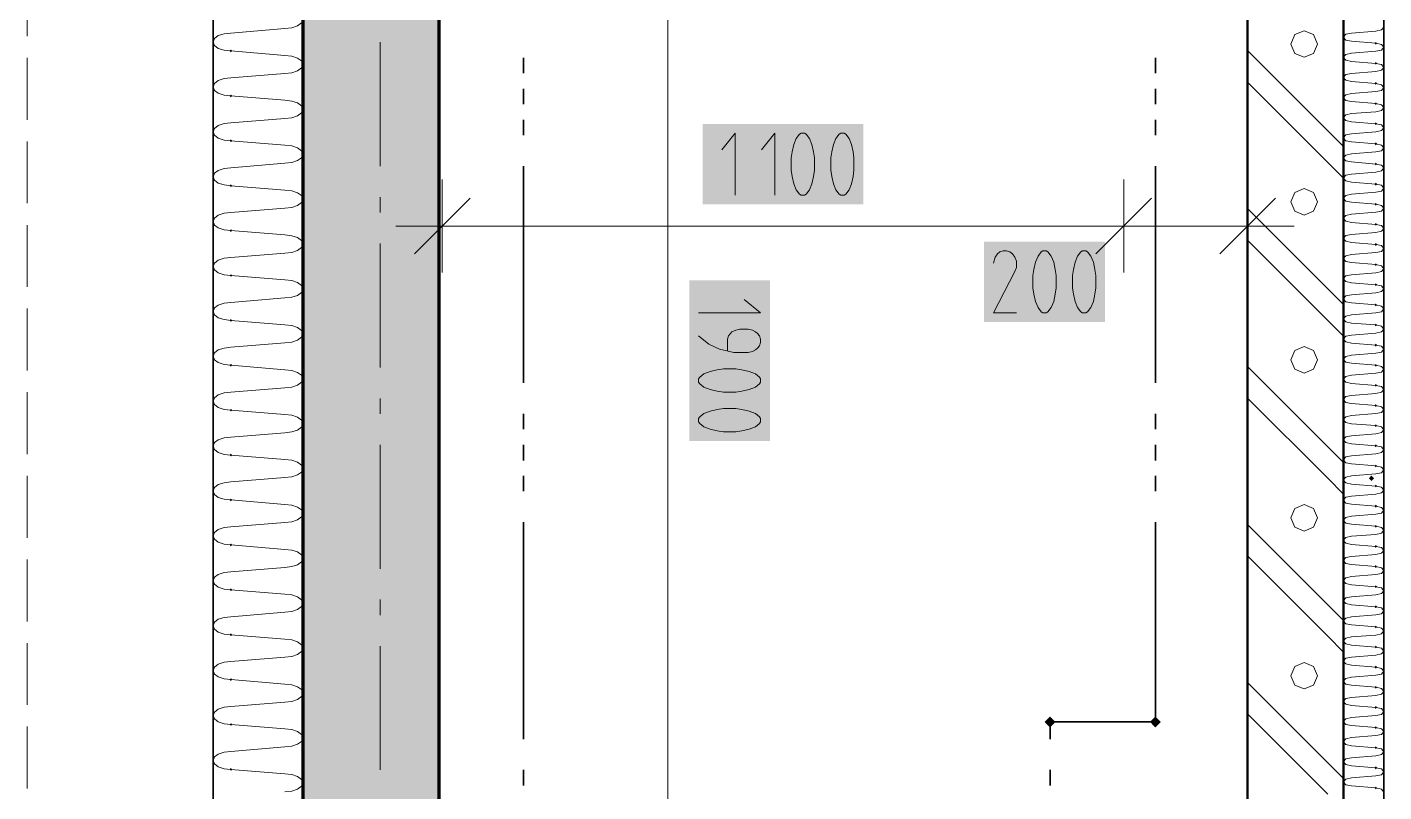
# Model space of a CAD drawing. Header units: millimetres. Extents: x 0 to 594, y 0 to 420.
# Drawn here: x 73.3 to 91.09, y 243.87 to 253.9 of the extents above; entities that cross this region are included whole.
import ezdxf

# ---------------------------------------------------------------- set-up
doc = ezdxf.new("R2010")
doc.units = ezdxf.units.MM
doc.header["$LTSCALE"] = 8
for name, color, linetype in [('PDF_CTU', 7, 'Continuous'), ('PDF_Dopravni znaceni', 7, 'Continuous'), ('PDF_Instalacni prizdivky', 7, 'Continuous'), ('PDF_Koty delkove', 7, 'Continuous'), ('PDF_Osy hlavni', 7, 'Continuous'), ('PDF_Pozarni useky', 3, 'Continuous'), ('PDF_Steny obvodove nosne', 7, 'Continuous'), ('PDF_Steny sendvic', 7, 'Continuous'), ('PDF_Zatepleni', 7, 'Continuous')]:
    doc.layers.add(name, color=color, linetype=linetype)

msp = doc.modelspace()

# ---------------------------------------------------------------- linework, layer by layer
at = {"layer": 'PDF_CTU', "lineweight": 9}
for points in [[(73.296, 254.597), (73.296, 253.785)], [(73.296, 253.5), (73.296, 252.688)], [(73.296, 252.403), (73.296, 251.591)], [(73.296, 251.306), (73.296, 250.494)], [(73.296, 250.209), (73.296, 249.397)], [(73.296, 249.112), (73.296, 248.299)], [(73.296, 248.015), (73.296, 247.202)], [(73.296, 246.918), (73.296, 246.105)], [(73.296, 245.821), (73.296, 245.008)], [(73.296, 244.724), (73.296, 243.911)]]:
    msp.add_lwpolyline(points, dxfattribs=at)
at = {"layer": 'PDF_Dopravni znaceni', "lineweight": 18, "transparency": 33554559}
msp.add_solid([(90.894, 247.982), (90.93, 248.019), (90.93, 247.946), (90.967, 247.982)], dxfattribs=at)
at = {"layer": 'PDF_Instalacni prizdivky', "lineweight": 50}
for points in [[(89.305, 274.393), (89.305, 258.14), (89.305, 257.246), (89.305, 243.596), (88.33, 243.596), (88.33, 242.336)], [(90.564, 243.596), (90.564, 274.393)]]:
    msp.add_lwpolyline(points, dxfattribs=at)
at = {"layer": 'PDF_Instalacni prizdivky', "lineweight": 9}
for points in [[(90.046, 253.507), (90.169, 253.558), (90.22, 253.681), (90.169, 253.804), (90.046, 253.855), (89.923, 253.804), (89.872, 253.681), (89.923, 253.558)], [(90.046, 249.362), (90.169, 249.413), (90.22, 249.537), (90.169, 249.66), (90.046, 249.711), (89.923, 249.66), (89.872, 249.537), (89.923, 249.413)], [(90.046, 247.29), (90.169, 247.341), (90.22, 247.464), (90.169, 247.587), (90.046, 247.638), (89.923, 247.587), (89.872, 247.464), (89.923, 247.341)], [(90.046, 245.218), (90.169, 245.269), (90.22, 245.392), (90.169, 245.515), (90.046, 245.566), (89.923, 245.515), (89.872, 245.392), (89.923, 245.269)]]:
    msp.add_lwpolyline(points, close=True, dxfattribs=at)
for points in [[(89.305, 253.594), (90.564, 252.334)], [(89.305, 253.179), (90.357, 252.127), (90.564, 251.92), (90.564, 251.92)], [(90.564, 252.334), (90.564, 252.334)], [(90.169, 251.486), (90.22, 251.609), (90.169, 251.732), (90.046, 251.783), (89.923, 251.732), (89.872, 251.609), (89.923, 251.486), (90.046, 251.435)], [(89.305, 251.521), (90.564, 250.262)], [(90.046, 251.435), (90.169, 251.486)], [(89.305, 251.107), (90.357, 250.055), (90.564, 249.847)], [(90.564, 250.262), (90.564, 250.262)], [(90.564, 249.847), (90.564, 249.847)], [(89.305, 249.449), (90.564, 248.19)], [(89.305, 249.035), (90.357, 247.982)], [(90.357, 247.982), (90.564, 247.775)], [(89.305, 247.377), (90.564, 246.117)], [(89.305, 246.963), (90.357, 245.91)], [(90.357, 245.91), (90.564, 245.703)], [(89.305, 245.305), (90.564, 244.045)], [(89.305, 244.89), (90.357, 243.838)]]:
    msp.add_lwpolyline(points, dxfattribs=at)
at = {"layer": 'PDF_Koty delkove', "lineweight": 18}
for points in [[(81.698, 301.251), (81.698, 300.214), (81.698, 299.265), (81.698, 295.887), (81.698, 294.709), (81.698, 293.49), (81.698, 293.084), (81.698, 275.246), (81.698, 274.393), (81.698, 258.14), (81.698, 257.246), (81.698, 241.806), (81.698, 223.603), (81.698, 213.852), (81.698, 212.186), (81.698, 211.495)], [(82.582, 251.698), (82.582, 252.511), (82.409, 252.294)], [(83.102, 251.698), (83.102, 252.511), (82.929, 252.294)], [(84.142, 252.024), (84.142, 252.186), (84.131, 252.267), (84.11, 252.362), (84.077, 252.443), (84.034, 252.498), (84.012, 252.511), (83.969, 252.511), (83.947, 252.498), (83.904, 252.443), (83.872, 252.362), (83.85, 252.267), (83.838, 252.186)], [(83.838, 252.186), (83.838, 252.024), (83.85, 251.943), (83.872, 251.847), (83.904, 251.766), (83.947, 251.712), (83.969, 251.698), (84.012, 251.698), (84.034, 251.712), (84.077, 251.766), (84.11, 251.847), (84.131, 251.943), (84.142, 252.024)], [(78.741, 250.682), (78.741, 251.292), (78.741, 251.901)], [(87.68, 250.682), (87.68, 251.292), (87.68, 251.901)], [(89.305, 250.682), (89.305, 251.292), (89.305, 251.901)], [(78.375, 250.926), (79.106, 251.657)], [(87.314, 250.926), (88.045, 251.657)], [(88.939, 250.926), (89.671, 251.657)], [(78.741, 251.292), (78.131, 251.292)], [(78.741, 251.292), (82.746, 251.292), (87.68, 251.292), (89.305, 251.292)], [(89.305, 251.292), (89.914, 251.292)], [(86.274, 250.154), (85.97, 250.154), (86.252, 250.696), (86.274, 250.75), (86.274, 250.832), (86.252, 250.885), (86.22, 250.926), (86.187, 250.954), (86.144, 250.967), (86.101, 250.967), (86.057, 250.954), (86.025, 250.926), (85.992, 250.885), (85.97, 250.805)], [(87.314, 250.642), (87.303, 250.723), (87.282, 250.818), (87.249, 250.899), (87.206, 250.954), (87.184, 250.967), (87.141, 250.967), (87.119, 250.954), (87.076, 250.899), (87.044, 250.818), (87.022, 250.723), (87.01, 250.642), (87.01, 250.48), (87.022, 250.399), (87.044, 250.303), (87.076, 250.222), (87.119, 250.168), (87.141, 250.154), (87.184, 250.154), (87.206, 250.168), (87.249, 250.222), (87.282, 250.303), (87.303, 250.399), (87.314, 250.48)], [(87.314, 250.48), (87.314, 250.642)], [(82.104, 250.155), (82.917, 250.155), (82.701, 250.327)], [(82.104, 249.851), (82.24, 249.742), (82.376, 249.677), (82.565, 249.634), (82.755, 249.634), (82.809, 249.646), (82.849, 249.667), (82.876, 249.688), (82.904, 249.721), (82.917, 249.764), (82.917, 249.807), (82.904, 249.851), (82.876, 249.883), (82.849, 249.905), (82.809, 249.927), (82.755, 249.938), (82.646, 249.938), (82.593, 249.927), (82.538, 249.905), (82.498, 249.851), (82.484, 249.807), (82.484, 249.656)], [(82.43, 249.114), (82.593, 249.114), (82.673, 249.125), (82.768, 249.147), (82.849, 249.179), (82.904, 249.222), (82.917, 249.244), (82.917, 249.287), (82.904, 249.309), (82.849, 249.352), (82.768, 249.385), (82.673, 249.407), (82.593, 249.418), (82.43, 249.418), (82.349, 249.407), (82.254, 249.385), (82.172, 249.352), (82.118, 249.309), (82.104, 249.287), (82.104, 249.244), (82.118, 249.222), (82.172, 249.179), (82.254, 249.147), (82.349, 249.125), (82.43, 249.114)]]:
    msp.add_lwpolyline(points, dxfattribs=at)
for points in [[(83.622, 252.024), (83.622, 252.186), (83.611, 252.267), (83.59, 252.362), (83.557, 252.443), (83.514, 252.498), (83.492, 252.511), (83.449, 252.511), (83.427, 252.498), (83.384, 252.443), (83.352, 252.362), (83.329, 252.267), (83.318, 252.186), (83.318, 252.024), (83.329, 251.943), (83.352, 251.847), (83.384, 251.766), (83.427, 251.712), (83.449, 251.698), (83.492, 251.698), (83.514, 251.712), (83.557, 251.766), (83.59, 251.847), (83.611, 251.943)], [(86.794, 250.48), (86.794, 250.642), (86.783, 250.723), (86.762, 250.818), (86.729, 250.899), (86.686, 250.954), (86.664, 250.967), (86.621, 250.967), (86.599, 250.954), (86.556, 250.899), (86.524, 250.818), (86.501, 250.723), (86.49, 250.642), (86.49, 250.48), (86.501, 250.399), (86.524, 250.303), (86.556, 250.222), (86.599, 250.168), (86.621, 250.154), (86.664, 250.154), (86.686, 250.168), (86.729, 250.222), (86.762, 250.303), (86.783, 250.399)], [(82.43, 248.594), (82.593, 248.594), (82.673, 248.605), (82.768, 248.627), (82.849, 248.659), (82.904, 248.702), (82.917, 248.724), (82.917, 248.767), (82.904, 248.789), (82.849, 248.832), (82.768, 248.865), (82.673, 248.887), (82.593, 248.898), (82.43, 248.898), (82.349, 248.887), (82.254, 248.865), (82.172, 248.832), (82.118, 248.789), (82.104, 248.767), (82.104, 248.724), (82.118, 248.702), (82.172, 248.659), (82.254, 248.627), (82.349, 248.605)]]:
    msp.add_lwpolyline(points, close=True, dxfattribs=at)
at = {"layer": 'PDF_Koty delkove', "color": 7, "lineweight": 18, "true_color": 0xffffff, "transparency": 33554559}
for points in [[(82.156, 251.576), (84.264, 251.576), (82.156, 252.633), (84.264, 252.633)], [(85.848, 250.032), (87.436, 250.032), (85.848, 251.088), (87.436, 251.088)], [(81.982, 250.58), (81.982, 248.473), (83.039, 250.58), (83.039, 248.473)]]:
    msp.add_solid(points, dxfattribs=at)
at = {"layer": 'PDF_Osy hlavni', "lineweight": 18}
for points in [[(77.928, 253.703), (77.928, 252.078)], [(77.928, 251.672), (77.928, 251.469)], [(77.928, 251.062), (77.928, 249.437)], [(77.928, 249.031), (77.928, 248.828)], [(77.928, 248.421), (77.928, 246.796)], [(77.928, 246.39), (77.928, 246.187)], [(77.928, 245.78), (77.928, 244.155)]]:
    msp.add_lwpolyline(points, dxfattribs=at)
at = {"layer": 'PDF_Pozarni useky', "lineweight": 35}
for points in [[(79.807, 253.5), (79.807, 253.297)], [(88.096, 253.5), (88.096, 253.297)], [(79.807, 253.094), (79.807, 252.891)], [(88.096, 253.094), (88.096, 252.891)], [(79.807, 252.688), (79.807, 252.485)], [(88.096, 252.688), (88.096, 252.485)], [(79.807, 252.078), (79.807, 249.234)], [(88.096, 252.078), (88.096, 249.234)], [(79.807, 248.828), (79.807, 248.625)], [(88.096, 248.828), (88.096, 248.625)], [(79.807, 248.421), (79.807, 248.218)], [(88.096, 248.421), (88.096, 248.218)], [(79.807, 248.015), (79.807, 247.812)], [(88.096, 248.015), (88.096, 247.812)], [(79.807, 247.406), (79.807, 244.561)], [(88.096, 247.406), (88.096, 244.785)], [(86.714, 244.561), (86.714, 244.785), (88.096, 244.785)], [(79.807, 244.155), (79.807, 243.952)], [(86.714, 244.155), (86.714, 243.952)]]:
    msp.add_lwpolyline(points, dxfattribs=at)
at = {"layer": 'PDF_Pozarni useky', "lineweight": 35, "transparency": 33554559}
for points in [[(86.643, 244.785), (86.714, 244.856), (86.714, 244.713), (86.785, 244.785)], [(86.714, 244.856), (86.785, 244.785), (86.643, 244.785), (86.714, 244.713)], [(88.096, 244.856), (88.167, 244.785), (88.025, 244.785), (88.096, 244.713)], [(88.025, 244.785), (88.096, 244.856), (88.096, 244.713), (88.167, 244.785)]]:
    msp.add_solid(points, dxfattribs=at)
at = {"layer": 'PDF_Steny obvodove nosne', "lineweight": 70}
msp.add_lwpolyline([(78.7, 241.806), (78.7, 257.246), (78.7, 258.14), (78.7, 264.235), (77.725, 264.235), (77.467, 264.235), (76.912, 264.235), (76.912, 241.806), (76.912, 241.806)], dxfattribs=at)
at = {"layer": 'PDF_Steny obvodove nosne', "color": 9, "lineweight": 9, "true_color": 0xc0c0c0, "transparency": 33554559}
msp.add_solid([(78.7, 241.806), (78.7, 264.235), (76.912, 241.806), (76.912, 264.235)], dxfattribs=at)
at = {"layer": 'PDF_Steny sendvic', "lineweight": 35}
msp.add_lwpolyline([(91.093, 242.336), (91.093, 286.176), (90.564, 286.176), (90.564, 242.336)], dxfattribs=at)
at = {"layer": 'PDF_Steny sendvic', "lineweight": 9}
for points in [[(90.564, 253.902), (90.564, 253.902)], [(90.564, 253.902), (90.564, 253.902)], [(90.67, 253.823), (90.595, 253.808), (90.565, 253.776)], [(90.987, 253.85), (90.67, 253.823)], [(90.987, 253.85), (91.062, 253.865), (91.093, 253.902)], [(90.564, 253.638), (90.564, 253.638)], [(90.564, 253.638), (90.564, 253.638)], [(90.565, 253.765), (90.595, 253.733), (90.67, 253.717)], [(90.67, 253.717), (90.987, 253.691)], [(90.67, 253.717), (90.67, 253.717)], [(91.093, 253.638), (91.062, 253.676), (90.987, 253.691)], [(90.987, 253.585), (91.062, 253.601), (91.093, 253.638)], [(90.67, 253.559), (90.595, 253.544), (90.565, 253.512)], [(90.565, 253.501), (90.595, 253.469), (90.67, 253.453)], [(90.987, 253.585), (90.67, 253.559)], [(90.67, 253.453), (90.987, 253.427)], [(90.67, 253.453), (90.67, 253.453)], [(91.093, 253.374), (91.062, 253.412), (90.987, 253.427)], [(90.564, 253.374), (90.564, 253.374)], [(90.564, 253.374), (90.564, 253.374)], [(90.67, 253.295), (90.595, 253.28), (90.565, 253.248)], [(90.987, 253.321), (90.67, 253.295)], [(90.987, 253.321), (91.062, 253.337), (91.093, 253.374)], [(90.564, 253.11), (90.564, 253.11)], [(90.564, 253.11), (90.564, 253.11)], [(90.565, 253.237), (90.595, 253.205), (90.67, 253.189)], [(90.67, 253.189), (90.987, 253.163)], [(90.67, 253.189), (90.67, 253.189)], [(91.093, 253.11), (91.062, 253.147), (90.987, 253.163)], [(90.987, 253.057), (91.062, 253.073), (91.093, 253.11)], [(90.67, 253.031), (90.595, 253.016), (90.565, 252.984)], [(90.565, 252.973), (90.595, 252.941), (90.67, 252.925)], [(90.987, 253.057), (90.67, 253.031)], [(90.67, 252.925), (90.987, 252.899)], [(90.67, 252.925), (90.67, 252.925)], [(91.093, 252.846), (91.062, 252.883), (90.987, 252.899)], [(90.564, 252.846), (90.564, 252.846)], [(90.564, 252.846), (90.564, 252.846)], [(90.67, 252.767), (90.595, 252.751), (90.565, 252.719)], [(90.987, 252.793), (90.67, 252.767)], [(90.987, 252.793), (91.062, 252.809), (91.093, 252.846)], [(90.564, 252.582), (90.564, 252.582)], [(90.564, 252.582), (90.564, 252.582)], [(90.565, 252.708), (90.595, 252.676), (90.67, 252.661)], [(90.67, 252.661), (90.987, 252.635)], [(90.67, 252.661), (90.67, 252.661)], [(91.093, 252.582), (91.062, 252.619), (90.987, 252.635)], [(90.987, 252.529), (91.062, 252.545), (91.093, 252.582)], [(90.67, 252.503), (90.595, 252.487), (90.565, 252.455)], [(90.565, 252.444), (90.595, 252.412), (90.67, 252.397)], [(90.987, 252.529), (90.67, 252.503)], [(90.67, 252.397), (90.987, 252.371)], [(90.67, 252.397), (90.67, 252.397)], [(91.093, 252.318), (91.062, 252.355), (90.987, 252.371)], [(90.564, 252.318), (90.564, 252.318)], [(90.564, 252.318), (90.564, 252.318)], [(90.67, 252.239), (90.595, 252.223), (90.565, 252.191)], [(90.987, 252.265), (90.67, 252.239)], [(90.987, 252.265), (91.062, 252.28), (91.093, 252.318)], [(90.564, 252.054), (90.564, 252.054)], [(90.564, 252.054), (90.564, 252.054)], [(90.565, 252.18), (90.595, 252.148), (90.67, 252.133)], [(90.67, 252.133), (90.987, 252.106)], [(90.67, 252.133), (90.67, 252.133)], [(91.093, 252.054), (91.062, 252.091), (90.987, 252.106)], [(90.987, 252.001), (91.062, 252.016), (91.093, 252.054)], [(90.67, 251.975), (90.595, 251.959), (90.565, 251.927)], [(90.565, 251.916), (90.595, 251.884), (90.67, 251.869)], [(90.987, 252.001), (90.67, 251.975)], [(90.67, 251.869), (90.987, 251.842)], [(90.67, 251.869), (90.67, 251.869)], [(91.093, 251.79), (91.062, 251.827), (90.987, 251.842)], [(90.564, 251.79), (90.564, 251.79)], [(90.564, 251.79), (90.564, 251.79)], [(90.67, 251.711), (90.595, 251.695), (90.565, 251.663)], [(90.565, 251.652), (90.595, 251.62), (90.67, 251.604)], [(90.987, 251.737), (90.67, 251.711)], [(90.987, 251.737), (91.062, 251.752), (91.093, 251.79)], [(90.564, 251.525), (90.564, 251.525)], [(90.564, 251.525), (90.564, 251.525)], [(90.67, 251.604), (90.987, 251.578)], [(90.67, 251.604), (90.67, 251.604)], [(90.987, 251.473), (90.67, 251.447)], [(91.093, 251.526), (91.062, 251.563), (90.987, 251.578)], [(90.987, 251.473), (91.062, 251.488), (91.093, 251.525)], [(90.67, 251.447), (90.595, 251.431), (90.565, 251.399)], [(90.565, 251.388), (90.595, 251.356), (90.67, 251.34)], [(90.67, 251.34), (90.987, 251.314)], [(90.67, 251.34), (90.67, 251.34)], [(91.093, 251.261), (91.062, 251.299), (90.987, 251.314)], [(90.564, 251.261), (90.564, 251.261)], [(90.564, 251.261), (90.564, 251.261)], [(90.67, 251.182), (90.595, 251.167), (90.565, 251.135)], [(90.565, 251.124), (90.595, 251.092), (90.67, 251.076)], [(90.987, 251.209), (90.67, 251.182)], [(90.987, 251.209), (91.062, 251.224), (91.093, 251.261)], [(90.564, 250.997), (90.564, 250.997)], [(90.564, 250.997), (90.564, 250.997)], [(90.67, 251.076), (90.987, 251.05)], [(90.67, 251.076), (90.67, 251.076)], [(90.987, 250.944), (90.67, 250.918)], [(91.093, 250.997), (91.062, 251.035), (90.987, 251.05)], [(90.987, 250.944), (91.062, 250.96), (91.093, 250.997)], [(90.67, 250.918), (90.595, 250.903), (90.565, 250.871)], [(90.565, 250.86), (90.595, 250.828), (90.67, 250.812)], [(90.67, 250.812), (90.987, 250.786)], [(90.67, 250.812), (90.67, 250.812)], [(90.67, 250.812), (90.67, 250.812)], [(91.093, 250.733), (91.062, 250.771), (90.987, 250.786)], [(90.564, 250.733), (90.564, 250.733)], [(90.564, 250.733), (90.564, 250.733)], [(90.67, 250.654), (90.595, 250.639), (90.565, 250.607)], [(90.565, 250.596), (90.595, 250.564), (90.67, 250.548)], [(90.987, 250.68), (90.67, 250.654)], [(90.987, 250.68), (91.062, 250.696), (91.093, 250.733)], [(90.564, 250.469), (90.564, 250.469)], [(90.564, 250.469), (90.564, 250.469)], [(90.67, 250.548), (90.987, 250.522)], [(90.67, 250.548), (90.67, 250.548)], [(90.987, 250.416), (90.67, 250.39)], [(91.093, 250.469), (91.062, 250.506), (90.987, 250.522)], [(90.987, 250.416), (91.062, 250.432), (91.093, 250.469)], [(90.67, 250.39), (90.595, 250.375), (90.565, 250.343)], [(90.565, 250.331), (90.595, 250.299), (90.67, 250.284)], [(90.67, 250.284), (90.987, 250.258)], [(90.67, 250.284), (90.67, 250.284)], [(91.093, 250.205), (91.062, 250.242), (90.987, 250.258)], [(90.564, 250.205), (90.564, 250.205)], [(90.564, 250.205), (90.564, 250.205)], [(90.67, 250.126), (90.595, 250.11), (90.565, 250.078)], [(90.565, 250.067), (90.595, 250.035), (90.67, 250.02)], [(90.987, 250.152), (90.67, 250.126)], [(90.987, 250.152), (91.062, 250.168), (91.093, 250.205)], [(90.564, 249.941), (90.564, 249.941)], [(90.564, 249.941), (90.564, 249.941)], [(90.67, 250.02), (90.987, 249.994)], [(90.67, 250.02), (90.67, 250.02)], [(90.987, 249.888), (90.67, 249.862)], [(91.093, 249.941), (91.062, 249.978), (90.987, 249.994)], [(90.987, 249.888), (91.062, 249.903), (91.093, 249.941)], [(90.67, 249.862), (90.595, 249.846), (90.565, 249.814)], [(90.565, 249.803), (90.595, 249.771), (90.67, 249.756)], [(90.67, 249.756), (90.987, 249.73)], [(90.67, 249.756), (90.67, 249.756)], [(91.093, 249.677), (91.062, 249.714), (90.987, 249.73)], [(90.564, 249.677), (90.564, 249.677)], [(90.564, 249.677), (90.564, 249.677)], [(90.67, 249.598), (90.595, 249.582), (90.565, 249.55)], [(90.565, 249.539), (90.595, 249.507), (90.67, 249.492)], [(90.67, 249.598), (90.987, 249.624), (91.062, 249.639), (91.093, 249.677)], [(90.564, 249.413), (90.564, 249.413)], [(90.564, 249.413), (90.564, 249.413)], [(90.67, 249.334), (90.595, 249.318), (90.565, 249.286)], [(90.67, 249.492), (90.987, 249.465)], [(90.67, 249.492), (90.67, 249.492)], [(90.67, 249.334), (90.987, 249.36), (91.062, 249.375), (91.093, 249.413)], [(91.093, 249.413), (91.062, 249.45), (90.987, 249.465)], [(90.565, 249.275), (90.595, 249.243), (90.67, 249.227)], [(90.67, 249.227), (90.987, 249.201)], [(90.67, 249.227), (90.67, 249.227)], [(91.093, 249.149), (91.062, 249.186), (90.987, 249.201)], [(90.564, 249.148), (90.564, 249.149)], [(90.564, 249.149), (90.564, 249.149)], [(90.67, 249.07), (90.595, 249.054), (90.565, 249.022)], [(90.565, 249.011), (90.595, 248.979), (90.67, 248.963)], [(90.987, 249.096), (90.67, 249.07)], [(90.987, 249.096), (91.062, 249.111), (91.093, 249.148)], [(90.564, 248.884), (90.564, 248.884)], [(90.564, 248.884), (90.564, 248.884)], [(90.67, 248.805), (90.595, 248.79), (90.565, 248.758)], [(90.67, 248.963), (90.987, 248.937)], [(90.67, 248.963), (90.67, 248.963)], [(90.67, 248.805), (90.987, 248.832), (91.062, 248.847), (91.093, 248.884)], [(91.093, 248.884), (91.062, 248.922), (90.987, 248.937)], [(90.565, 248.747), (90.595, 248.715), (90.67, 248.699)], [(90.67, 248.699), (90.987, 248.673)], [(90.67, 248.699), (90.67, 248.699)], [(91.093, 248.62), (91.062, 248.658), (90.987, 248.673)], [(90.564, 248.62), (90.564, 248.62)], [(90.564, 248.62), (90.564, 248.62)], [(90.67, 248.541), (90.595, 248.526), (90.565, 248.494)], [(90.565, 248.483), (90.595, 248.451), (90.67, 248.435)], [(90.67, 248.541), (90.987, 248.567), (91.062, 248.583), (91.093, 248.62)], [(90.564, 248.356), (90.564, 248.356)], [(90.564, 248.356), (90.564, 248.356)], [(90.67, 248.277), (90.595, 248.262), (90.565, 248.23)], [(90.67, 248.435), (90.987, 248.409)], [(90.67, 248.435), (90.67, 248.435)], [(90.987, 248.303), (90.67, 248.277)], [(91.093, 248.356), (91.062, 248.394), (90.987, 248.409)], [(90.987, 248.303), (91.062, 248.319), (91.093, 248.356)], [(90.564, 248.092), (90.564, 248.092)], [(90.564, 248.092), (90.564, 248.092)], [(90.565, 248.219), (90.595, 248.187), (90.67, 248.171)], [(90.67, 248.171), (90.987, 248.145)], [(90.67, 248.171), (90.67, 248.171)], [(91.093, 248.092), (91.062, 248.129), (90.987, 248.145)], [(90.987, 248.039), (91.062, 248.055), (91.093, 248.092)], [(90.67, 248.013), (90.595, 247.998), (90.565, 247.966)], [(90.565, 247.954), (90.595, 247.922), (90.67, 247.907)], [(90.987, 248.039), (90.67, 248.013)], [(90.564, 247.828), (90.564, 247.828)], [(90.564, 247.828), (90.564, 247.828)], [(90.67, 247.749), (90.595, 247.733), (90.565, 247.701)], [(90.67, 247.907), (90.987, 247.881)], [(90.67, 247.907), (90.67, 247.907)], [(90.987, 247.775), (90.67, 247.749)], [(91.093, 247.828), (91.062, 247.865), (90.987, 247.881)], [(90.987, 247.775), (91.062, 247.791), (91.093, 247.828)], [(90.564, 247.564), (90.564, 247.564)], [(90.564, 247.564), (90.564, 247.564)], [(90.565, 247.69), (90.595, 247.658), (90.67, 247.643)], [(90.67, 247.643), (90.987, 247.617)], [(90.67, 247.643), (90.67, 247.643)], [(90.67, 247.485), (90.987, 247.511), (91.062, 247.527), (91.093, 247.564)], [(91.093, 247.564), (91.062, 247.601), (90.987, 247.617)], [(90.67, 247.485), (90.595, 247.469), (90.565, 247.437)], [(90.565, 247.426), (90.595, 247.394), (90.67, 247.379)], [(90.67, 247.379), (90.987, 247.353)], [(90.67, 247.379), (90.67, 247.379)], [(90.564, 247.3), (90.564, 247.3)], [(90.564, 247.3), (90.564, 247.3)], [(90.67, 247.221), (90.595, 247.205), (90.565, 247.173)], [(90.67, 247.221), (90.987, 247.247), (91.062, 247.262), (91.093, 247.3)], [(91.093, 247.3), (91.062, 247.337), (90.987, 247.353)], [(90.564, 247.036), (90.564, 247.036)], [(90.564, 247.036), (90.564, 247.036)], [(90.565, 247.162), (90.595, 247.13), (90.67, 247.115)], [(90.67, 247.115), (90.987, 247.088)], [(90.67, 247.115), (90.67, 247.115)], [(90.67, 246.957), (90.987, 246.983), (91.062, 246.998), (91.093, 247.036)], [(91.093, 247.036), (91.062, 247.073), (90.987, 247.088)], [(90.67, 246.957), (90.595, 246.941), (90.565, 246.909)], [(90.565, 246.898), (90.595, 246.866), (90.67, 246.85)], [(90.67, 246.85), (90.987, 246.824)], [(90.67, 246.85), (90.67, 246.85)], [(90.564, 246.772), (90.564, 246.772)], [(90.564, 246.772), (90.564, 246.772)], [(90.67, 246.693), (90.595, 246.677), (90.565, 246.645)], [(90.987, 246.719), (90.67, 246.693)], [(91.093, 246.772), (91.062, 246.809), (90.987, 246.824)], [(90.987, 246.719), (91.062, 246.734), (91.093, 246.771)], [(90.564, 246.507), (90.564, 246.507)], [(90.564, 246.507), (90.564, 246.507)], [(90.565, 246.634), (90.595, 246.602), (90.67, 246.586)], [(90.67, 246.586), (90.987, 246.56)], [(90.67, 246.586), (90.67, 246.586)], [(91.093, 246.507), (91.062, 246.545), (90.987, 246.56)], [(90.987, 246.455), (91.062, 246.47), (91.093, 246.507)], [(90.67, 246.428), (90.595, 246.413), (90.565, 246.381)], [(90.565, 246.37), (90.595, 246.338), (90.67, 246.322)], [(90.987, 246.455), (90.67, 246.428)], [(90.67, 246.322), (90.987, 246.296)], [(90.67, 246.322), (90.67, 246.322)], [(90.564, 246.243), (90.564, 246.243)], [(90.564, 246.243), (90.564, 246.243)], [(90.67, 246.164), (90.595, 246.149), (90.565, 246.117)], [(90.67, 246.164), (90.987, 246.19), (91.062, 246.206), (91.093, 246.243)], [(91.093, 246.243), (91.062, 246.281), (90.987, 246.296)], [(90.564, 245.979), (90.564, 245.979)], [(90.564, 245.979), (90.564, 245.979)], [(90.565, 246.106), (90.595, 246.074), (90.67, 246.058)], [(90.67, 246.058), (90.987, 246.032)], [(90.67, 246.058), (90.67, 246.058)], [(90.67, 245.9), (90.987, 245.926), (91.062, 245.942), (91.093, 245.979)], [(91.093, 245.979), (91.062, 246.017), (90.987, 246.032)], [(90.67, 245.9), (90.595, 245.885), (90.565, 245.853)], [(90.565, 245.842), (90.595, 245.81), (90.67, 245.794)], [(90.67, 245.794), (90.987, 245.768)], [(90.67, 245.794), (90.67, 245.794)], [(90.564, 245.715), (90.564, 245.715)], [(90.564, 245.715), (90.564, 245.715)], [(90.67, 245.636), (90.595, 245.621), (90.565, 245.589)], [(90.67, 245.636), (90.987, 245.662), (91.062, 245.678), (91.093, 245.715)], [(91.093, 245.715), (91.062, 245.752), (90.987, 245.768)], [(90.564, 245.451), (90.564, 245.451)], [(90.564, 245.451), (90.564, 245.451)], [(90.565, 245.578), (90.595, 245.546), (90.67, 245.53)], [(90.67, 245.53), (90.987, 245.504)], [(90.67, 245.53), (90.67, 245.53)], [(91.093, 245.451), (91.062, 245.488), (90.987, 245.504)], [(90.987, 245.398), (91.062, 245.414), (91.093, 245.451)], [(90.67, 245.372), (90.595, 245.356), (90.565, 245.324)], [(90.565, 245.313), (90.595, 245.281), (90.67, 245.266)], [(90.987, 245.398), (90.67, 245.372)], [(90.67, 245.266), (90.987, 245.24)], [(90.67, 245.266), (90.67, 245.266)], [(90.564, 245.187), (90.564, 245.187)], [(90.564, 245.187), (90.564, 245.187)], [(90.67, 245.108), (90.595, 245.092), (90.565, 245.06)], [(90.987, 245.134), (90.67, 245.108)], [(91.093, 245.187), (91.062, 245.224), (90.987, 245.24)], [(90.987, 245.134), (91.062, 245.15), (91.093, 245.187)], [(90.564, 244.923), (90.564, 244.923)], [(90.564, 244.923), (90.564, 244.923)], [(90.565, 245.049), (90.595, 245.017), (90.67, 245.002)], [(90.67, 245.002), (90.987, 244.976)], [(90.67, 245.002), (90.67, 245.002)], [(91.093, 244.923), (91.062, 244.96), (90.987, 244.976)], [(90.987, 244.87), (91.062, 244.885), (91.093, 244.923)], [(90.67, 244.844), (90.595, 244.828), (90.565, 244.796)], [(90.565, 244.785), (90.595, 244.753), (90.67, 244.738)], [(90.987, 244.87), (90.67, 244.844)], [(90.67, 244.738), (90.987, 244.711)], [(90.67, 244.738), (90.67, 244.738)], [(91.093, 244.659), (91.062, 244.696), (90.987, 244.711)], [(90.564, 244.659), (90.564, 244.659)], [(90.564, 244.659), (90.564, 244.659)], [(90.67, 244.58), (90.595, 244.564), (90.565, 244.532)], [(90.987, 244.606), (90.67, 244.58)], [(90.987, 244.606), (91.062, 244.621), (91.093, 244.659)], [(90.564, 244.395), (90.564, 244.395)], [(90.564, 244.395), (90.564, 244.395)], [(90.565, 244.521), (90.595, 244.489), (90.67, 244.474)], [(90.67, 244.474), (90.987, 244.447)], [(90.67, 244.474), (90.67, 244.474)], [(91.093, 244.395), (91.062, 244.432), (90.987, 244.447)], [(90.987, 244.342), (91.062, 244.357), (91.093, 244.395)], [(90.67, 244.316), (90.595, 244.3), (90.565, 244.268)], [(90.565, 244.257), (90.595, 244.225), (90.67, 244.209)], [(90.987, 244.342), (90.67, 244.316)], [(90.67, 244.209), (90.987, 244.183)], [(90.67, 244.209), (90.67, 244.209)], [(91.093, 244.131), (91.062, 244.168), (90.987, 244.183)], [(90.564, 244.13), (90.564, 244.13)], [(90.564, 244.13), (90.564, 244.13)], [(90.67, 244.051), (90.595, 244.036), (90.565, 244.004)], [(90.987, 244.078), (90.67, 244.051)], [(90.987, 244.078), (91.062, 244.093), (91.093, 244.13)], [(90.565, 243.993), (90.595, 243.961), (90.67, 243.945)], [(90.67, 243.945), (90.987, 243.919)], [(90.67, 243.945), (90.67, 243.945)], [(91.093, 243.866), (91.062, 243.904), (90.987, 243.919)]]:
    msp.add_lwpolyline(points, dxfattribs=at)
at = {"layer": 'PDF_Steny sendvic', "lineweight": 9, "transparency": 33554559}
for points in [[(90.987, 253.709), (91.005, 253.691), (90.969, 253.691), (90.987, 253.673)], [(90.987, 253.445), (91.005, 253.427), (90.969, 253.427), (90.987, 253.409)], [(90.987, 253.181), (91.005, 253.163), (90.969, 253.163), (90.987, 253.145)], [(90.987, 252.917), (91.005, 252.899), (90.969, 252.899), (90.987, 252.881)], [(90.987, 252.653), (91.005, 252.635), (90.969, 252.635), (90.987, 252.616)], [(90.987, 252.389), (91.005, 252.371), (90.969, 252.371), (90.987, 252.352)], [(90.987, 252.125), (91.005, 252.106), (90.969, 252.106), (90.987, 252.088)], [(90.987, 251.861), (91.005, 251.842), (90.969, 251.842), (90.987, 251.824)], [(90.987, 251.597), (91.005, 251.578), (90.969, 251.578), (90.987, 251.56)], [(90.987, 251.332), (91.005, 251.314), (90.969, 251.314), (90.987, 251.296)], [(90.987, 251.068), (91.005, 251.05), (90.969, 251.05), (90.987, 251.032)], [(90.987, 250.804), (91.005, 250.786), (90.969, 250.786), (90.987, 250.768)], [(90.987, 250.54), (91.005, 250.522), (90.969, 250.522), (90.987, 250.504)], [(90.987, 250.276), (91.005, 250.258), (90.969, 250.258), (90.987, 250.239)], [(90.987, 250.012), (91.005, 249.994), (90.969, 249.994), (90.987, 249.975)], [(90.987, 249.748), (91.005, 249.73), (90.969, 249.73), (90.987, 249.711)], [(90.987, 249.484), (91.005, 249.465), (90.969, 249.465), (90.987, 249.447)], [(90.987, 249.22), (91.005, 249.201), (90.969, 249.201), (90.987, 249.183)], [(90.987, 248.955), (91.005, 248.937), (90.969, 248.937), (90.987, 248.919)], [(90.987, 248.691), (91.005, 248.673), (90.969, 248.673), (90.987, 248.655)], [(90.987, 248.427), (91.005, 248.409), (90.969, 248.409), (90.987, 248.391)], [(90.987, 248.163), (91.005, 248.145), (90.969, 248.145), (90.987, 248.127)], [(90.987, 247.899), (91.005, 247.881), (90.969, 247.881), (90.987, 247.863)], [(90.987, 247.635), (91.005, 247.617), (90.969, 247.617), (90.987, 247.598)], [(90.987, 247.371), (91.005, 247.353), (90.969, 247.353), (90.987, 247.334)], [(90.987, 247.107), (91.005, 247.088), (90.969, 247.088), (90.987, 247.07)], [(90.987, 246.843), (91.005, 246.824), (90.969, 246.824), (90.987, 246.806)], [(90.987, 246.579), (91.005, 246.56), (90.969, 246.56), (90.987, 246.542)], [(90.987, 246.314), (91.005, 246.296), (90.969, 246.296), (90.987, 246.278)], [(90.987, 246.05), (91.005, 246.032), (90.969, 246.032), (90.987, 246.014)], [(90.987, 245.786), (91.005, 245.768), (90.969, 245.768), (90.987, 245.75)], [(90.987, 245.522), (91.005, 245.504), (90.969, 245.504), (90.987, 245.486)], [(90.987, 245.258), (91.005, 245.24), (90.969, 245.24), (90.987, 245.221)], [(90.987, 244.994), (91.005, 244.976), (90.969, 244.976), (90.987, 244.957)], [(90.987, 244.73), (91.005, 244.711), (90.969, 244.711), (90.987, 244.693)], [(90.987, 244.466), (91.005, 244.447), (90.969, 244.447), (90.987, 244.429)], [(90.987, 244.202), (91.005, 244.183), (90.969, 244.183), (90.987, 244.165)], [(90.987, 243.937), (91.005, 243.919), (90.969, 243.919), (90.987, 243.901)]]:
    msp.add_solid(points, dxfattribs=at)
at = {"layer": 'PDF_Zatepleni', "lineweight": 35}
msp.add_lwpolyline([(77.562, 232.055), (77.562, 233.233), (76.912, 233.233), (76.912, 241.806), (76.912, 241.806), (76.912, 264.235), (75.734, 264.235), (75.734, 241.806), (75.734, 241.806), (75.734, 233.233), (75.734, 232.055), (76.384, 232.055)], dxfattribs=at)
at = {"layer": 'PDF_Zatepleni', "lineweight": 9}
for points in [[(76.676, 253.884), (76.767, 253.893), (76.844, 253.918), (76.895, 253.957), (76.912, 253.99)], [(75.969, 253.825), (75.879, 253.816), (75.803, 253.791), (75.752, 253.752), (75.734, 253.707)], [(75.969, 253.825), (76.676, 253.884)], [(75.734, 253.707), (75.752, 253.662), (75.803, 253.624), (75.879, 253.599), (75.969, 253.59)], [(76.676, 253.531), (75.969, 253.59)], [(76.676, 253.531), (76.676, 253.531)], [(76.912, 253.425), (76.895, 253.458), (76.844, 253.497), (76.767, 253.522), (76.676, 253.531)], [(75.969, 253.236), (76.676, 253.294)], [(76.676, 253.294), (76.767, 253.303), (76.844, 253.329), (76.895, 253.367), (76.912, 253.4)], [(75.969, 253.236), (75.879, 253.227), (75.803, 253.202), (75.752, 253.163), (75.734, 253.118)], [(75.734, 253.118), (75.752, 253.073), (75.803, 253.035), (75.879, 253.009), (75.969, 253)], [(76.676, 252.942), (75.969, 253)], [(76.676, 252.942), (76.676, 252.942)], [(76.676, 252.942), (76.676, 252.942)], [(76.844, 252.907), (76.767, 252.933), (76.676, 252.942)], [(76.912, 252.836), (76.895, 252.869), (76.844, 252.907)], [(76.676, 252.705), (76.767, 252.714), (76.844, 252.74), (76.895, 252.778), (76.912, 252.811)], [(75.969, 252.647), (75.879, 252.638), (75.803, 252.612), (75.752, 252.574), (75.734, 252.529)], [(75.969, 252.647), (76.676, 252.705)], [(75.734, 252.529), (75.752, 252.484), (75.803, 252.446), (75.879, 252.42), (75.969, 252.411)], [(76.912, 252.247), (76.895, 252.28), (76.844, 252.318), (76.767, 252.344), (76.676, 252.353), (75.969, 252.411)], [(76.676, 252.353), (76.676, 252.353)], [(76.676, 252.116), (76.767, 252.125), (76.844, 252.151), (76.895, 252.189), (76.912, 252.222)], [(75.969, 252.058), (75.879, 252.049), (75.803, 252.023), (75.752, 251.985), (75.734, 251.94)], [(75.969, 252.058), (76.676, 252.116)], [(75.734, 251.94), (75.752, 251.895), (75.803, 251.857), (75.879, 251.831), (75.969, 251.822)], [(76.676, 251.764), (75.969, 251.822)], [(76.676, 251.764), (76.676, 251.764)], [(76.912, 251.658), (76.895, 251.691), (76.844, 251.729), (76.767, 251.755), (76.676, 251.764)], [(75.969, 251.469), (76.676, 251.527)], [(76.676, 251.527), (76.767, 251.536), (76.844, 251.562), (76.895, 251.6), (76.912, 251.633)], [(75.969, 251.469), (75.879, 251.46), (75.803, 251.434), (75.752, 251.396), (75.734, 251.351)], [(75.734, 251.351), (75.752, 251.306), (75.803, 251.267), (75.879, 251.242), (75.969, 251.233)], [(76.676, 251.175), (75.969, 251.233)], [(76.676, 251.175), (76.676, 251.175)], [(76.912, 251.069), (76.895, 251.101), (76.844, 251.14), (76.767, 251.166), (76.676, 251.175)], [(75.969, 250.879), (76.676, 250.938)], [(76.676, 250.938), (76.767, 250.947), (76.844, 250.972), (76.895, 251.011), (76.912, 251.044)], [(75.969, 250.879), (75.879, 250.87), (75.803, 250.845), (75.752, 250.807), (75.734, 250.762)], [(75.734, 250.762), (75.752, 250.717), (75.803, 250.678), (75.879, 250.653), (75.969, 250.644)], [(76.676, 250.585), (75.969, 250.644)], [(76.676, 250.585), (76.676, 250.585)], [(76.912, 250.479), (76.895, 250.512), (76.844, 250.551), (76.767, 250.576), (76.676, 250.585)], [(76.676, 250.349), (76.767, 250.358), (76.844, 250.383), (76.895, 250.422), (76.912, 250.455)], [(75.969, 250.29), (75.879, 250.281), (75.803, 250.256), (75.752, 250.218), (75.734, 250.172)], [(75.969, 250.29), (76.676, 250.349)], [(75.734, 250.172), (75.752, 250.127), (75.803, 250.089), (75.879, 250.064), (75.969, 250.055)], [(76.676, 249.996), (75.969, 250.055)], [(76.676, 249.996), (76.676, 249.996)], [(76.912, 249.89), (76.895, 249.923), (76.844, 249.962), (76.767, 249.987), (76.676, 249.996)], [(75.969, 249.701), (75.879, 249.692), (75.803, 249.667), (75.752, 249.628), (75.734, 249.583)], [(75.969, 249.701), (76.676, 249.759), (76.767, 249.768), (76.844, 249.794), (76.895, 249.833), (76.912, 249.865)], [(75.734, 249.583), (75.752, 249.538), (75.803, 249.5), (75.879, 249.474), (75.969, 249.465)], [(76.676, 249.407), (75.969, 249.465)], [(76.676, 249.407), (76.676, 249.407)], [(76.912, 249.301), (76.895, 249.334), (76.844, 249.372), (76.767, 249.398), (76.676, 249.407)], [(75.969, 249.112), (76.676, 249.17), (76.767, 249.179), (76.844, 249.205), (76.895, 249.243), (76.912, 249.276)], [(75.969, 249.112), (75.879, 249.103), (75.803, 249.077), (75.752, 249.039), (75.734, 248.994)], [(75.734, 248.994), (75.752, 248.949), (75.803, 248.911), (75.879, 248.885), (75.969, 248.876)], [(76.676, 248.818), (75.969, 248.876)], [(76.676, 248.818), (76.676, 248.818)], [(76.912, 248.712), (76.895, 248.745), (76.844, 248.783), (76.767, 248.809), (76.676, 248.818)], [(76.676, 248.581), (76.767, 248.59), (76.844, 248.616), (76.895, 248.654)], [(76.895, 248.654), (76.912, 248.687)], [(75.969, 248.523), (75.879, 248.514), (75.803, 248.488), (75.752, 248.45), (75.734, 248.405)], [(75.969, 248.523), (76.676, 248.581)], [(75.734, 248.405), (75.752, 248.36), (75.803, 248.322), (75.879, 248.296), (75.969, 248.287)], [(76.676, 248.229), (75.969, 248.287)], [(76.676, 248.229), (76.676, 248.229)], [(76.912, 248.123), (76.895, 248.156), (76.844, 248.194), (76.767, 248.22), (76.676, 248.229)], [(76.676, 247.992), (76.767, 248.001), (76.844, 248.027), (76.895, 248.065), (76.912, 248.098)], [(75.969, 247.934), (75.879, 247.925), (75.803, 247.899), (75.752, 247.861), (75.734, 247.816)], [(75.969, 247.934), (76.676, 247.992)], [(75.734, 247.816), (75.752, 247.771), (75.803, 247.732), (75.879, 247.707), (75.969, 247.698)], [(76.676, 247.64), (75.969, 247.698)], [(76.676, 247.64), (76.676, 247.64)], [(76.912, 247.534), (76.895, 247.567), (76.844, 247.605), (76.767, 247.631), (76.676, 247.64)], [(75.969, 247.344), (76.676, 247.403)], [(76.676, 247.403), (76.767, 247.412), (76.844, 247.437), (76.895, 247.476), (76.912, 247.509)], [(75.969, 247.344), (75.879, 247.335), (75.803, 247.31), (75.752, 247.272), (75.734, 247.227)], [(75.734, 247.227), (75.752, 247.182), (75.803, 247.143), (75.879, 247.118), (75.969, 247.109)], [(76.676, 247.05), (75.969, 247.109)], [(76.676, 247.05), (76.676, 247.05)], [(76.912, 246.944), (76.895, 246.977), (76.844, 247.016), (76.767, 247.041), (76.676, 247.05)], [(76.676, 246.814), (76.767, 246.823), (76.844, 246.848), (76.895, 246.887), (76.912, 246.92)], [(75.969, 246.755), (75.879, 246.746), (75.803, 246.721), (75.752, 246.683), (75.734, 246.637)], [(75.969, 246.755), (76.676, 246.814)], [(75.734, 246.637), (75.752, 246.592), (75.803, 246.554), (75.879, 246.529), (75.969, 246.52)], [(76.676, 246.461), (75.969, 246.52)], [(76.676, 246.461), (76.676, 246.461)], [(76.912, 246.355), (76.895, 246.388), (76.844, 246.427), (76.767, 246.452), (76.676, 246.461)], [(76.676, 246.224), (76.767, 246.233), (76.844, 246.259), (76.895, 246.298), (76.912, 246.33)], [(75.969, 246.166), (75.879, 246.157), (75.803, 246.132), (75.752, 246.093), (75.734, 246.048)], [(75.969, 246.166), (76.676, 246.224)], [(75.734, 246.048), (75.752, 246.003)], [(75.752, 246.003), (75.803, 245.965), (75.879, 245.939), (75.969, 245.93)], [(76.676, 245.872), (75.969, 245.93)], [(76.676, 245.872), (76.676, 245.872)], [(76.912, 245.766), (76.895, 245.799), (76.844, 245.837), (76.767, 245.863), (76.676, 245.872)], [(75.969, 245.577), (76.676, 245.635)], [(76.676, 245.635), (76.767, 245.644), (76.844, 245.67), (76.895, 245.708), (76.912, 245.741)], [(75.969, 245.577), (75.879, 245.568), (75.803, 245.542), (75.752, 245.504), (75.734, 245.459)], [(75.734, 245.459), (75.752, 245.414), (75.803, 245.376), (75.879, 245.35), (75.969, 245.341)], [(76.676, 245.283), (75.969, 245.341)], [(76.676, 245.283), (76.676, 245.283)], [(76.912, 245.177), (76.895, 245.21), (76.844, 245.248), (76.767, 245.274), (76.676, 245.283)], [(76.676, 245.046), (76.767, 245.055), (76.844, 245.081), (76.895, 245.119), (76.912, 245.152)], [(75.969, 244.988), (75.879, 244.979), (75.803, 244.953), (75.752, 244.915), (75.734, 244.87)], [(75.969, 244.988), (76.676, 245.046)], [(75.734, 244.87), (75.752, 244.825), (75.803, 244.787), (75.879, 244.761), (75.969, 244.752)], [(76.676, 244.694), (75.969, 244.752)], [(76.676, 244.694), (76.676, 244.694)], [(76.912, 244.588), (76.895, 244.621), (76.844, 244.659), (76.767, 244.685), (76.676, 244.694)], [(76.676, 244.457), (76.767, 244.466), (76.844, 244.492), (76.895, 244.53), (76.912, 244.563)], [(75.969, 244.399), (75.879, 244.39), (75.803, 244.364), (75.752, 244.326), (75.734, 244.281)], [(75.969, 244.399), (76.676, 244.457)], [(75.734, 244.281), (75.752, 244.236), (75.803, 244.197), (75.879, 244.172), (75.969, 244.163)], [(76.676, 244.105), (75.969, 244.163)], [(76.676, 244.105), (76.676, 244.105)], [(76.912, 243.999), (76.895, 244.032), (76.844, 244.07), (76.767, 244.096), (76.676, 244.105)], [(76.676, 243.868), (76.767, 243.877), (76.844, 243.902), (76.895, 243.941), (76.912, 243.974)]]:
    msp.add_lwpolyline(points, dxfattribs=at)
at = {"layer": 'PDF_Zatepleni', "lineweight": 9, "transparency": 33554559}
for points in [[(75.969, 253.608), (75.988, 253.59), (75.951, 253.59), (75.969, 253.571)], [(75.969, 253.019), (75.988, 253), (75.951, 253), (75.969, 252.982)], [(75.969, 252.43), (75.988, 252.411), (75.951, 252.411), (75.969, 252.393)], [(75.969, 251.84), (75.988, 251.822), (75.951, 251.822), (75.969, 251.804)], [(75.969, 251.251), (75.988, 251.233), (75.951, 251.233), (75.969, 251.215)], [(75.969, 250.662), (75.988, 250.644), (75.951, 250.644), (75.969, 250.625)], [(75.969, 250.073), (75.988, 250.055), (75.951, 250.055), (75.969, 250.036)], [(75.969, 249.484), (75.988, 249.465), (75.951, 249.465), (75.969, 249.447)], [(75.969, 248.895), (75.988, 248.876), (75.951, 248.876), (75.969, 248.858)], [(75.969, 248.305), (75.988, 248.287), (75.951, 248.287), (75.969, 248.269)], [(75.969, 247.716), (75.988, 247.698), (75.951, 247.698), (75.969, 247.68)], [(75.969, 247.127), (75.988, 247.109), (75.951, 247.109), (75.969, 247.09)], [(75.969, 246.538), (75.988, 246.52), (75.951, 246.52), (75.969, 246.501)], [(75.969, 245.949), (75.988, 245.93), (75.951, 245.93), (75.969, 245.912)], [(75.969, 245.36), (75.988, 245.341), (75.951, 245.341), (75.969, 245.323)], [(75.969, 244.77), (75.988, 244.752), (75.951, 244.752), (75.969, 244.734)], [(75.969, 244.181), (75.988, 244.163), (75.951, 244.163), (75.969, 244.145)]]:
    msp.add_solid(points, dxfattribs=at)

doc.saveas('drawing.dxf')
